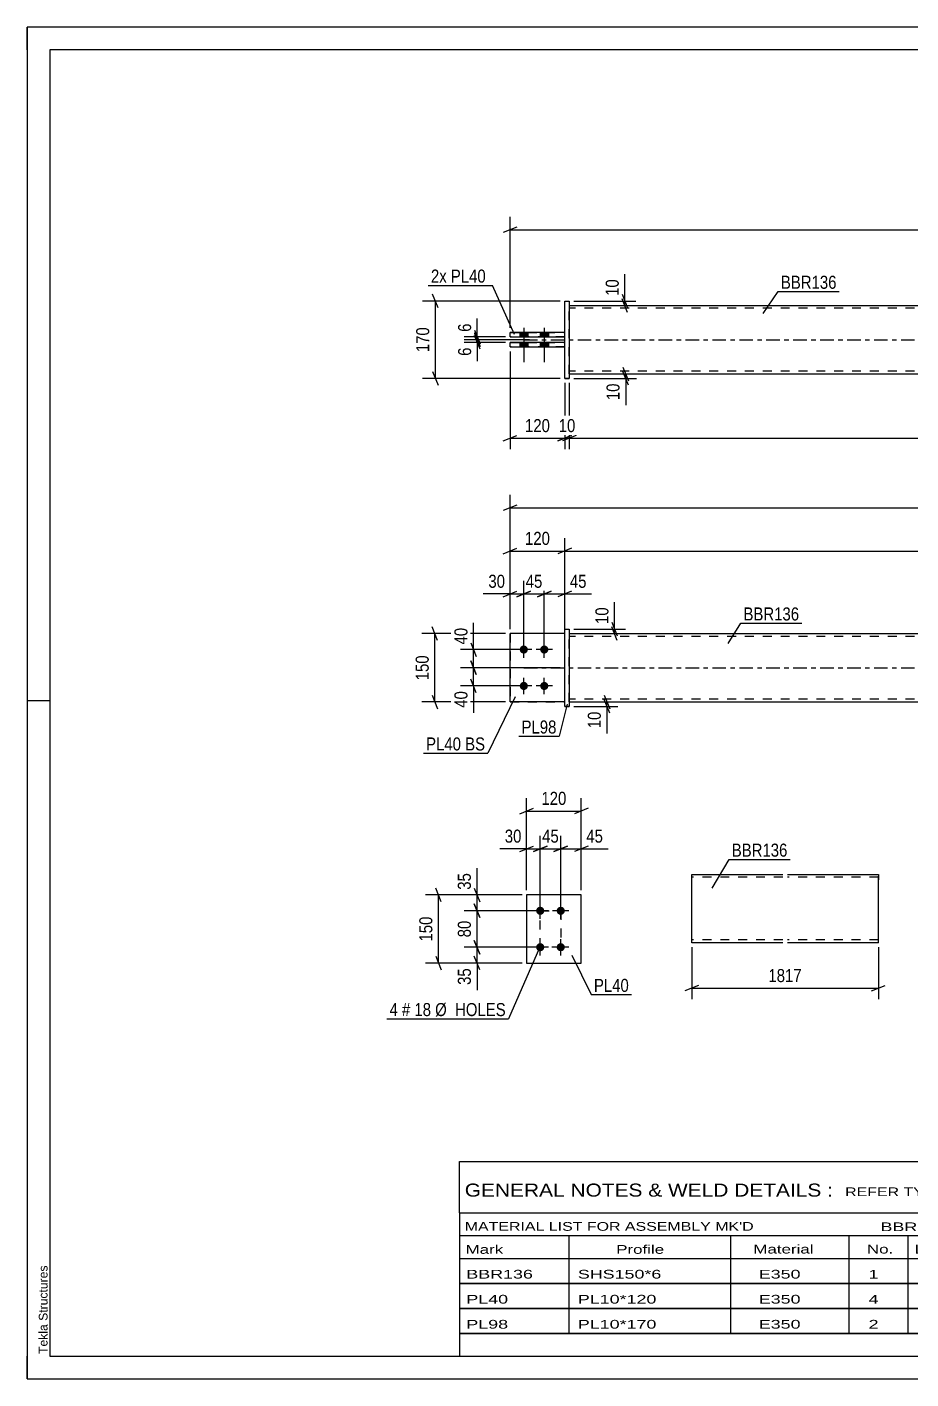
# Model space of a CAD drawing. Header units: millimetres. Extents: x 0 to 420, y 0 to 297.
# Drawn here: x 0 to 194.2, y 0 to 297 of the extents above; entities that cross this region are included whole.
import ezdxf

# ---------------------------------------------------------------- set-up
doc = ezdxf.new("R2010")
doc.units = ezdxf.units.MM
doc.linetypes.add('DXK_LINE_DOT2', pattern=[3.9198, 1.9599, -1.9599])
doc.linetypes.add('DXK_LINE_DOT3', pattern=[5.9187, 2.979, -0.9799, 0.9799, -0.9799])
doc.styles.add('Arial', font='ARIAL.TTF', dxfattribs={"height": 0.2})
doc.styles.add('Arial Narrow', font='ARIALN.TTF', dxfattribs={"height": 0.2})

# ---------------------------------------------------------------- blocks, each defined once
blk = doc.blocks.new('Unknown-580605734-1163')
at = {"color": 5, "linetype": 'Continuous'}
for p, q in [((420, 297), (0, 297)), ((0, 297), (0, 0)), ((0, 292), (0, 297)), ((415, 292), (5, 292)), ((5, 292), (5, 5)), ((5, 149), (0, 149)), ((0, 0), (0, 5)), ((5, 5), (415, 5)), ((0, 0), (420, 0))]:
    blk.add_line(p, q, dxfattribs=at)
at = {"color": 174, "linetype": 'Continuous', "style": 'Arial'}
blk.add_text('Tekla Structures', height=1.9102, rotation=90, dxfattribs=at).set_placement((4.5, 5.5))
blk = doc.blocks.new('Part-580605734-1818 - 1791')
at = {"color": 2, "linetype": 'Continuous'}
for p, q in [((118.12, 164.74), (119.12, 164.74)), ((118.12, 147.74), (118.12, 164.74)), ((119.12, 164.74), (119.12, 164.74)), ((119.12, 164.74), (119.12, 147.74)), ((118.12, 147.74), (119.12, 147.74))]:
    blk.add_line(p, q, dxfattribs=at)
at = {"color": 7, "linetype": 'DXK_LINE_DOT2'}
for p, q in [((118.12, 164.74), (119.12, 164.74)), ((119.12, 147.74), (118.12, 147.74)), ((118.12, 147.74), (118.12, 147.74)), ((119.12, 147.74), (119.12, 147.74))]:
    blk.add_line(p, q, dxfattribs=at)
blk = doc.blocks.new('Part-580605734-1808 - 1791')
at = {"color": 2, "linetype": 'Continuous'}
for p, q in [((118.12, 163.74), (106.12, 163.74)), ((106.12, 148.74), (106.12, 163.74)), ((118.12, 148.74), (106.12, 148.74))]:
    blk.add_line(p, q, dxfattribs=at)
at = {"color": 7, "linetype": 'DXK_LINE_DOT2'}
blk.add_line((118.12, 148.74), (118.12, 163.74), dxfattribs=at)
blk = doc.blocks.new('Part-580605734-1813 - 1791')
at = {"color": 7, "linetype": 'DXK_LINE_DOT2'}
for p, q in [((118.12, 163.74), (106.12, 163.74)), ((106.12, 163.74), (106.12, 148.74)), ((118.12, 148.74), (118.12, 163.74)), ((106.12, 148.74), (118.12, 148.74))]:
    blk.add_line(p, q, dxfattribs=at)
blk = doc.blocks.new('Part-580605734-1828 - 1791')
at = {"color": 2, "linetype": 'Continuous'}
for p, q in [((119.12, 163.74), (300.78, 163.74)), ((119.12, 148.74), (300.78, 148.74))]:
    blk.add_line(p, q, dxfattribs=at)
at = {"color": 7, "linetype": 'DXK_LINE_DOT2'}
for p, q in [((119.12, 148.74), (119.12, 163.74)), ((300.78, 148.74), (300.78, 163.74)), ((300.78, 163.14), (119.12, 163.14)), ((300.78, 149.34), (119.12, 149.34))]:
    blk.add_line(p, q, dxfattribs=at)
at = {"color": 7, "linetype": 'DXK_LINE_DOT3'}
blk.add_line((109.12, 156.24), (310.78, 156.24), dxfattribs=at)
blk = doc.blocks.new('Bolt-580605734-1840 - 1791')
at = {"linetype": 'Continuous'}
for points in [[(109.12, 159.34, -1), (109.12, 161.14, -1)], [(113.62, 159.34, -1), (113.62, 161.14, -1)], [(109.12, 151.34, -1), (109.12, 153.14, -1)], [(113.62, 151.34, -1), (113.62, 153.14, -1)]]:
    blk.add_hatch(color=1, dxfattribs=at).paths.add_polyline_path(points)
at = {"color": 1, "linetype": 'Continuous'}
for p, q in [((109.12, 158.44), (109.12, 162.04)), ((113.62, 158.44), (113.62, 162.04)), ((110.92, 160.24), (107.32, 160.24)), ((115.42, 160.24), (111.82, 160.24)), ((110.92, 152.24), (107.32, 152.24)), ((109.12, 150.44), (109.12, 154.04)), ((115.42, 152.24), (111.82, 152.24)), ((113.62, 150.44), (113.62, 154.04))]:
    blk.add_line(p, q, dxfattribs=at)
blk = doc.blocks.new('Bolt-580605734-2132 - 2128')
at = {"linetype": 'Continuous'}
for points in [[(108.22, 228.91), (110.02, 228.91), (110.02, 229.91), (108.22, 229.91)], [(108.22, 228.91), (110.02, 228.91), (110.02, 229.91), (108.22, 229.91)], [(112.72, 228.91), (114.52, 228.91), (114.52, 229.91), (112.72, 229.91)], [(112.72, 228.91), (114.52, 228.91), (114.52, 229.91), (112.72, 229.91)], [(108.22, 226.71), (110.02, 226.71), (110.02, 227.71), (108.22, 227.71)], [(108.22, 226.71), (110.02, 226.71), (110.02, 227.71), (108.22, 227.71)], [(112.72, 226.71), (114.52, 226.71), (114.52, 227.71), (112.72, 227.71)], [(112.72, 226.71), (114.52, 226.71), (114.52, 227.71), (112.72, 227.71)]]:
    blk.add_hatch(color=1, dxfattribs=at).paths.add_polyline_path(points)
at = {"color": 1, "linetype": 'Continuous'}
for p, q in [((108.22, 229.91), (108.22, 228.91)), ((108.22, 229.91), (108.22, 228.91)), ((109.12, 230.91), (109.12, 223.41)), ((109.12, 230.91), (109.12, 223.41)), ((110.02, 229.91), (110.02, 228.91)), ((110.02, 229.91), (110.02, 228.91)), ((112.72, 229.91), (112.72, 228.91)), ((112.72, 229.91), (112.72, 228.91)), ((113.62, 230.91), (113.62, 223.41)), ((113.62, 230.91), (113.62, 223.41)), ((114.52, 229.91), (114.52, 228.91)), ((114.52, 229.91), (114.52, 228.91)), ((108.22, 227.71), (108.22, 226.71)), ((108.22, 227.71), (108.22, 226.71)), ((110.02, 227.71), (110.02, 226.71)), ((110.02, 227.71), (110.02, 226.71)), ((112.72, 227.71), (112.72, 226.71)), ((112.72, 227.71), (112.72, 226.71)), ((114.52, 227.71), (114.52, 226.71)), ((114.52, 227.71), (114.52, 226.71))]:
    blk.add_line(p, q, dxfattribs=at)
blk = doc.blocks.new('Part-580605734-2149 - 2128')
at = {"color": 2, "linetype": 'Continuous'}
for p, q in [((118.12, 229.91), (106.12, 229.91)), ((106.12, 228.91), (106.12, 229.91)), ((106.12, 228.91), (118.12, 228.91)), ((106.12, 228.91), (106.12, 228.91))]:
    blk.add_line(p, q, dxfattribs=at)
at = {"color": 7, "linetype": 'DXK_LINE_DOT2'}
for p, q in [((106.12, 229.91), (118.12, 229.91)), ((118.12, 228.91), (106.12, 228.91)), ((118.12, 228.91), (118.12, 229.91))]:
    blk.add_line(p, q, dxfattribs=at)
blk = doc.blocks.new('Part-580605734-2138 - 2128')
at = {"color": 2, "linetype": 'Continuous'}
for p, q in [((119.12, 235.81), (300.78, 235.81)), ((119.12, 220.81), (300.78, 220.81))]:
    blk.add_line(p, q, dxfattribs=at)
at = {"color": 7, "linetype": 'DXK_LINE_DOT2'}
for p, q in [((119.12, 220.81), (119.12, 235.81)), ((300.78, 235.21), (119.12, 235.21)), ((300.78, 235.81), (300.78, 220.81)), ((300.78, 221.41), (119.12, 221.41))]:
    blk.add_line(p, q, dxfattribs=at)
at = {"color": 7, "linetype": 'DXK_LINE_DOT3'}
blk.add_line((109.12, 228.31), (310.78, 228.31), dxfattribs=at)
blk = doc.blocks.new('Part-580605734-2144 - 2128')
at = {"color": 2, "linetype": 'Continuous'}
for p, q in [((118.12, 227.71), (106.12, 227.71)), ((106.12, 226.71), (106.12, 227.71)), ((106.12, 226.71), (118.12, 226.71)), ((106.12, 226.71), (106.12, 226.71))]:
    blk.add_line(p, q, dxfattribs=at)
at = {"color": 7, "linetype": 'DXK_LINE_DOT2'}
for p, q in [((106.12, 227.71), (118.12, 227.71)), ((118.12, 226.71), (106.12, 226.71)), ((118.12, 226.71), (118.12, 227.71))]:
    blk.add_line(p, q, dxfattribs=at)
blk = doc.blocks.new('Part-580605734-2150 - 2128')
at = {"color": 2, "linetype": 'Continuous'}
for p, q in [((118.12, 236.81), (119.12, 236.81)), ((118.12, 219.81), (118.12, 236.81)), ((119.12, 236.81), (119.12, 236.81)), ((119.12, 236.81), (119.12, 219.81)), ((119.12, 219.81), (118.12, 219.81)), ((118.12, 219.81), (118.12, 219.81))]:
    blk.add_line(p, q, dxfattribs=at)
at = {"color": 7, "linetype": 'DXK_LINE_DOT2'}
for p, q in [((118.12, 236.81), (119.12, 236.81)), ((118.12, 219.81), (119.12, 219.81)), ((118.12, 219.81), (118.12, 219.81))]:
    blk.add_line(p, q, dxfattribs=at)
blk = doc.blocks.new('Bolt-580605734-1444 - 1410')
at = {"linetype": 'Continuous'}
for points in [[(112.73, 101.95, -1), (112.73, 103.75, -1)], [(117.23, 101.95, -1), (117.23, 103.75, -1)], [(112.73, 93.95, -1), (112.73, 95.75, -1)], [(117.23, 93.95, -1), (117.23, 95.75, -1)]]:
    blk.add_hatch(color=1, dxfattribs=at).paths.add_polyline_path(points)
at = {"color": 1, "linetype": 'Continuous'}
for p, q in [((112.73, 101.05), (112.73, 104.65)), ((117.23, 101.05), (117.23, 104.65)), ((114.53, 102.85), (110.93, 102.85)), ((119.03, 102.85), (115.43, 102.85)), ((112.73, 93.05), (112.73, 96.65)), ((117.23, 93.05), (117.23, 96.65)), ((114.53, 94.85), (110.93, 94.85)), ((119.03, 94.85), (115.43, 94.85))]:
    blk.add_line(p, q, dxfattribs=at)
blk = doc.blocks.new('Part-580605734-1459 - 1410')
at = {"color": 2, "linetype": 'Continuous'}
for p, q in [((121.73, 106.35), (109.73, 106.35)), ((109.73, 106.35), (109.73, 91.35)), ((121.73, 91.35), (121.73, 106.35)), ((109.73, 91.35), (121.73, 91.35))]:
    blk.add_line(p, q, dxfattribs=at)
blk = doc.blocks.new('Part-580605734-1275 - 1255')
at = {"color": 2, "linetype": 'Continuous'}
for p, q in [((146.01, 95.93), (146.01, 110.84)), ((146.01, 110.84), (166.01, 110.84)), ((167.01, 110.84), (187.01, 110.84)), ((187.01, 110.84), (187.01, 110.75)), ((187.01, 110.75), (187.01, 109.64)), ((187.01, 95.84), (187.01, 109.64)), ((146.01, 95.84), (146.01, 95.93)), ((166.01, 95.84), (146.01, 95.84)), ((187.01, 95.84), (167.01, 95.84))]:
    blk.add_line(p, q, dxfattribs=at)
at = {"color": 7, "linetype": 'DXK_LINE_DOT2'}
for p, q in [((166.01, 110.24), (146.01, 110.24)), ((187.01, 110.24), (167.01, 110.24)), ((187.01, 109.64), (187.01, 110.49)), ((146.01, 96.44), (146.01, 96.49)), ((166.01, 96.44), (146.01, 96.44)), ((146.01, 95.84), (146.01, 95.84)), ((187.01, 96.44), (167.01, 96.44)), ((187.01, 96.44), (187.01, 96.49))]:
    blk.add_line(p, q, dxfattribs=at)
blk = doc.blocks.new('Rectangle-580605734-1568 - 1410')
at = {"color": 1, "linetype": 'DXK_LINE_DOT2'}
blk.add_lwpolyline([(112.73, 102.85), (117.23, 102.85), (117.23, 94.85), (112.73, 94.85), (112.73, 102.85)], close=True, dxfattribs=at)
blk = doc.blocks.new('StraightDimension-580605734-2015 - 1791')
at = {"color": 7, "linetype": 'Continuous'}
for p, q in [((113.62, 161.24), (113.62, 175.31)), ((118.12, 164.74), (118.12, 175.31)), ((112.12, 171.86), (115.12, 173.06)), ((113.62, 172.46), (118.12, 172.46)), ((119.62, 173.06), (116.62, 171.86))]:
    blk.add_line(p, q, dxfattribs=at)
at = {"color": 0}
blk.add_wipeout([(123.5, 173.21), (123.5, 177.41), (118.64, 177.41), (118.64, 173.21)], dxfattribs=at)
at = {"color": 7, "linetype": 'Continuous'}
blk.add_line((118.12, 172.46), (124.02, 172.46), dxfattribs=at)
blk.add_line((118.12, 172.46), (124.02, 172.46), dxfattribs=at)
at = {"color": 3, "style": 'Arial Narrow'}
blk.add_text('45', height=2.863, dxfattribs=at).set_placement((119.24, 173.81))
blk = doc.blocks.new('StraightDimension-580605734-1951 - 1791')
at = {"color": 7, "linetype": 'Continuous'}
for p, q in [((118.12, 157.24), (118.12, 184.73)), ((301.78, 164.74), (301.78, 184.73)), ((119.62, 182.48), (116.62, 181.28)), ((118.12, 181.88), (301.78, 181.88)), ((300.28, 181.28), (303.28, 182.48))]:
    blk.add_line(p, q, dxfattribs=at)
at = {"color": 0}
blk.add_wipeout([(214.21, 182.63), (214.21, 186.83), (205.69, 186.83), (205.69, 182.63)], dxfattribs=at)
at = {"color": 3, "style": 'Arial Narrow'}
blk.add_text('1837', height=2.863, dxfattribs=at).set_placement((206.29, 183.23))
blk = doc.blocks.new('StraightDimension-580605734-1936 - 1791')
at = {"color": 7, "linetype": 'Continuous'}
for p, q in [((106.12, 164.74), (106.12, 184.73)), ((118.12, 157.24), (118.12, 184.73)), ((104.62, 181.28), (107.62, 182.48)), ((106.12, 181.88), (118.12, 181.88)), ((119.62, 182.48), (116.62, 181.28))]:
    blk.add_line(p, q, dxfattribs=at)
at = {"color": 0}
blk.add_wipeout([(115.46, 182.63), (115.46, 186.83), (108.78, 186.83), (108.78, 182.63)], dxfattribs=at)
at = {"color": 3, "style": 'Arial Narrow'}
blk.add_text('120', height=2.863, dxfattribs=at).set_placement((109.38, 183.23))
blk = doc.blocks.new('StraightDimension-580605734-1897 - 1791')
at = {"color": 7, "linetype": 'Continuous'}
for p, q in [((106.12, 164.74), (106.12, 194.24)), ((313.78, 164.74), (313.78, 194.24)), ((107.62, 191.99), (104.62, 190.79)), ((106.12, 191.39), (313.78, 191.39)), ((312.28, 190.79), (315.28, 191.99))]:
    blk.add_line(p, q, dxfattribs=at)
at = {"color": 0}
blk.add_wipeout([(214.21, 192.14), (214.21, 196.34), (205.69, 196.34), (205.69, 192.14)], dxfattribs=at)
at = {"color": 3, "style": 'Arial Narrow'}
blk.add_text('2077', height=2.863, dxfattribs=at).set_placement((206.29, 192.74))
blk = doc.blocks.new('StraightDimension-580605734-2032 - 1791')
at = {"color": 7, "linetype": 'Continuous'}
for p, q in [((105.12, 163.74), (86.73, 163.74)), ((90.18, 162.24), (88.98, 165.24)), ((89.58, 148.74), (89.58, 163.74)), ((105.12, 148.74), (86.73, 148.74)), ((88.98, 150.24), (90.18, 147.24))]:
    blk.add_line(p, q, dxfattribs=at)
at = {"color": 0}
blk.add_wipeout([(88.83, 159.58), (84.63, 159.58), (84.63, 152.89), (88.83, 152.89)], dxfattribs=at)
at = {"color": 3, "style": 'Arial Narrow'}
blk.add_text('150', height=2.863, rotation=90.0002, dxfattribs=at).set_placement((88.23, 153.49))
blk = doc.blocks.new('StraightDimension-580605734-2002 - 1791')
at = {"color": 7, "linetype": 'Continuous'}
for p, q in [((109.12, 161.24), (109.12, 175.31)), ((113.62, 161.24), (113.62, 175.31)), ((107.62, 171.86), (110.62, 173.06)), ((109.12, 172.46), (113.62, 172.46)), ((115.12, 173.06), (112.12, 171.86))]:
    blk.add_line(p, q, dxfattribs=at)
at = {"color": 0}
blk.add_wipeout([(113.8, 173.21), (113.8, 177.41), (108.94, 177.41), (108.94, 173.21)], dxfattribs=at)
at = {"color": 3, "style": 'Arial Narrow'}
blk.add_text('45', height=2.863, dxfattribs=at).set_placement((109.54, 173.81))
blk = doc.blocks.new('StraightDimension-580605734-2052 - 1791')
at = {"color": 7, "linetype": 'Continuous'}
for p, q in [((97.49, 157.74), (98.69, 154.74)), ((117.12, 156.24), (95.24, 156.24)), ((98.09, 152.24), (98.09, 156.24)), ((108.12, 152.24), (95.24, 152.24)), ((98.69, 150.74), (97.49, 153.74))]:
    blk.add_line(p, q, dxfattribs=at)
at = {"color": 0}
blk.add_wipeout([(97.34, 151.71), (93.14, 151.71), (93.14, 146.85), (97.34, 146.85)], dxfattribs=at)
at = {"color": 7, "linetype": 'Continuous'}
blk.add_line((98.09, 152.24), (98.09, 146.33), dxfattribs=at)
blk.add_line((98.09, 152.24), (98.09, 146.33), dxfattribs=at)
at = {"color": 3, "style": 'Arial Narrow'}
blk.add_text('40', height=2.863, rotation=90.0002, dxfattribs=at).set_placement((96.74, 147.45))
blk = doc.blocks.new('StraightDimension-580605734-1842 - 1791')
at = {"color": 7, "linetype": 'Continuous'}
for p, q in [((120.12, 164.74), (131.46, 164.74)), ((120.12, 163.74), (131.46, 163.74)), ((128.46, 166.24), (129.66, 163.24)), ((129.66, 162.24), (128.46, 165.24)), ((129.06, 163.74), (129.06, 164.74))]:
    blk.add_line(p, q, dxfattribs=at)
at = {"color": 0}
blk.add_wipeout([(128.31, 170.12), (124.11, 170.12), (124.11, 165.26), (128.31, 165.26)], dxfattribs=at)
at = {"color": 7, "linetype": 'Continuous'}
blk.add_line((129.06, 164.74), (129.06, 170.64), dxfattribs=at)
blk.add_line((129.06, 164.74), (129.06, 170.64), dxfattribs=at)
at = {"color": 3, "style": 'Arial Narrow'}
blk.add_text('10', height=2.863, rotation=90.0002, dxfattribs=at).set_placement((127.71, 165.86))
blk = doc.blocks.new('StraightDimension-580605734-2071 - 1791')
at = {"color": 7, "linetype": 'Continuous'}
for p, q in [((120.12, 148.74), (129.79, 148.74)), ((126.79, 150.24), (127.99, 147.24)), ((127.99, 146.24), (126.79, 149.24)), ((127.39, 147.74), (127.39, 148.74)), ((120.12, 147.74), (129.79, 147.74))]:
    blk.add_line(p, q, dxfattribs=at)
at = {"color": 0}
blk.add_wipeout([(126.64, 147.21), (122.44, 147.21), (122.44, 142.35), (126.64, 142.35)], dxfattribs=at)
at = {"color": 7, "linetype": 'Continuous'}
blk.add_line((127.39, 147.74), (127.39, 141.83), dxfattribs=at)
blk.add_line((127.39, 147.74), (127.39, 141.83), dxfattribs=at)
at = {"color": 3, "style": 'Arial Narrow'}
blk.add_text('10', height=2.863, rotation=90.0002, dxfattribs=at).set_placement((126.04, 142.95))
blk = doc.blocks.new('StraightDimension-580605734-1986 - 1791')
at = {"color": 7, "linetype": 'Continuous'}
for p, q in [((106.12, 164.74), (106.12, 175.31)), ((109.12, 161.24), (109.12, 175.31)), ((104.62, 171.86), (107.62, 173.06)), ((106.12, 172.46), (109.12, 172.46)), ((110.62, 173.06), (107.62, 171.86))]:
    blk.add_line(p, q, dxfattribs=at)
at = {"color": 0}
blk.add_wipeout([(105.59, 173.21), (105.59, 177.41), (100.74, 177.41), (100.74, 173.21)], dxfattribs=at)
at = {"color": 7, "linetype": 'Continuous'}
blk.add_line((106.12, 172.46), (100.21, 172.46), dxfattribs=at)
blk.add_line((106.12, 172.46), (100.21, 172.46), dxfattribs=at)
at = {"color": 3, "style": 'Arial Narrow'}
blk.add_text('30', height=2.863, dxfattribs=at).set_placement((101.34, 173.81))
blk = doc.blocks.new('StraightDimension-580605734-2061 - 1791')
at = {"color": 7, "linetype": 'Continuous'}
for p, q in [((97.49, 161.74), (98.69, 158.74)), ((108.12, 160.24), (95.24, 160.24)), ((98.69, 154.74), (97.49, 157.74)), ((98.09, 156.24), (98.09, 160.24)), ((117.12, 156.24), (95.24, 156.24))]:
    blk.add_line(p, q, dxfattribs=at)
at = {"color": 0}
blk.add_wipeout([(97.34, 165.62), (93.14, 165.62), (93.14, 160.76), (97.34, 160.76)], dxfattribs=at)
at = {"color": 7, "linetype": 'Continuous'}
blk.add_line((98.09, 160.24), (98.09, 166.14), dxfattribs=at)
blk.add_line((98.09, 160.24), (98.09, 166.14), dxfattribs=at)
at = {"color": 3, "style": 'Arial Narrow'}
blk.add_text('40', height=2.863, rotation=90.0002, dxfattribs=at).set_placement((96.74, 161.36))
blk = doc.blocks.new('StraightDimension-580605734-2196 - 2128')
at = {"color": 7, "linetype": 'Continuous'}
for p, q in [((119.12, 218.81), (119.12, 204.26)), ((300.78, 218.81), (300.78, 204.26)), ((120.62, 207.26), (117.62, 206.06)), ((119.12, 206.66), (300.78, 206.66)), ((299.28, 206.06), (302.28, 207.26))]:
    blk.add_line(p, q, dxfattribs=at)
at = {"color": 0}
blk.add_wipeout([(214.21, 207.41), (214.21, 211.61), (205.69, 211.61), (205.69, 207.41)], dxfattribs=at)
at = {"color": 3, "style": 'Arial Narrow'}
blk.add_text('1817', height=2.863, dxfattribs=at).set_placement((206.29, 208.01))
blk = doc.blocks.new('StraightDimension-580605734-2213 - 2128')
at = {"color": 7, "linetype": 'Continuous'}
for p, q in [((106.12, 225.71), (106.12, 204.26)), ((118.12, 218.81), (118.12, 204.26)), ((104.62, 206.06), (107.62, 207.26)), ((106.12, 206.66), (118.12, 206.66)), ((119.62, 207.26), (116.62, 206.06))]:
    blk.add_line(p, q, dxfattribs=at)
at = {"color": 0}
blk.add_wipeout([(115.46, 207.41), (115.46, 211.61), (108.78, 211.61), (108.78, 207.41)], dxfattribs=at)
at = {"color": 3, "style": 'Arial Narrow'}
blk.add_text('120', height=2.863, dxfattribs=at).set_placement((109.38, 208.01))
blk = doc.blocks.new('StraightDimension-580605734-2162 - 2128')
at = {"color": 7, "linetype": 'Continuous'}
for p, q in [((120.12, 220.81), (133.9, 220.81)), ((120.12, 219.81), (133.9, 219.81)), ((130.9, 222.31), (132.1, 219.31)), ((132.1, 218.31), (130.9, 221.31)), ((131.5, 219.81), (131.5, 220.81))]:
    blk.add_line(p, q, dxfattribs=at)
at = {"color": 0}
blk.add_wipeout([(130.75, 219.29), (126.55, 219.29), (126.55, 214.43), (130.75, 214.43)], dxfattribs=at)
at = {"color": 7, "linetype": 'Continuous'}
blk.add_line((131.5, 219.81), (131.5, 213.9), dxfattribs=at)
blk.add_line((131.5, 219.81), (131.5, 213.9), dxfattribs=at)
at = {"color": 3, "style": 'Arial Narrow'}
blk.add_text('10', height=2.863, rotation=90.0002, dxfattribs=at).set_placement((130.15, 215.03))
blk = doc.blocks.new('StraightDimension-580605734-2172 - 2128')
at = {"color": 7, "linetype": 'Continuous'}
for p, q in [((90.29, 235.31), (89.09, 238.31)), ((117.12, 236.81), (86.84, 236.81)), ((89.69, 219.81), (89.69, 236.81)), ((117.12, 219.81), (86.84, 219.81)), ((89.09, 221.31), (90.29, 218.31))]:
    blk.add_line(p, q, dxfattribs=at)
at = {"color": 0}
blk.add_wipeout([(88.94, 231.65), (84.74, 231.65), (84.74, 224.97), (88.94, 224.97)], dxfattribs=at)
at = {"color": 3, "style": 'Arial Narrow'}
blk.add_text('170', height=2.863, rotation=90.0002, dxfattribs=at).set_placement((88.34, 225.57))
blk = doc.blocks.new('StraightDimension-580605734-2185 - 2128')
at = {"color": 7, "linetype": 'Continuous'}
for p, q in [((107.62, 253.03), (104.62, 251.83)), ((106.12, 230.91), (106.12, 255.28)), ((312.28, 251.83), (315.28, 253.03)), ((313.78, 230.91), (313.78, 255.28)), ((106.12, 252.43), (313.78, 252.43))]:
    blk.add_line(p, q, dxfattribs=at)
at = {"color": 0}
blk.add_wipeout([(214.21, 253.18), (214.21, 257.38), (205.69, 257.38), (205.69, 253.18)], dxfattribs=at)
at = {"color": 3, "style": 'Arial Narrow'}
blk.add_text('2077', height=2.863, dxfattribs=at).set_placement((206.29, 253.78))
blk = doc.blocks.new('StraightDimension-580605734-2204 - 2128')
at = {"color": 7, "linetype": 'Continuous'}
for p, q in [((118.12, 218.81), (118.12, 204.26)), ((119.12, 218.81), (119.12, 204.26)), ((116.62, 206.06), (119.62, 207.26)), ((120.62, 207.26), (117.62, 206.06)), ((118.12, 206.66), (119.12, 206.66))]:
    blk.add_line(p, q, dxfattribs=at)
at = {"color": 0}
blk.add_wipeout([(121.05, 207.41), (121.05, 211.61), (116.19, 211.61), (116.19, 207.41)], dxfattribs=at)
at = {"color": 3, "style": 'Arial Narrow'}
blk.add_text('10', height=2.863, dxfattribs=at).set_placement((116.79, 208.01))
blk = doc.blocks.new('StraightDimension-580605734-2253 - 2128')
at = {"color": 7, "linetype": 'Continuous'}
for p, q in [((130.72, 238.31), (131.92, 235.31)), ((120.12, 236.81), (133.72, 236.81)), ((120.12, 235.81), (133.72, 235.81)), ((131.92, 234.31), (130.72, 237.31)), ((131.32, 235.81), (131.32, 236.81))]:
    blk.add_line(p, q, dxfattribs=at)
at = {"color": 0}
blk.add_wipeout([(130.57, 242.19), (126.37, 242.19), (126.37, 237.34), (130.57, 237.34)], dxfattribs=at)
at = {"color": 7, "linetype": 'Continuous'}
blk.add_line((131.32, 236.81), (131.32, 242.72), dxfattribs=at)
blk.add_line((131.32, 236.81), (131.32, 242.72), dxfattribs=at)
at = {"color": 3, "style": 'Arial Narrow'}
blk.add_text('10', height=2.863, rotation=90.0002, dxfattribs=at).set_placement((129.97, 237.94))
blk = doc.blocks.new('StraightDimension-580605734-2293 - 2128')
at = {"color": 7, "linetype": 'Continuous'}
for p, q in [((105.12, 228.91), (96.05, 228.91)), ((98.3, 230.41), (99.5, 227.41)), ((99.5, 226.81), (98.3, 229.81)), ((98.9, 228.31), (98.9, 228.91)), ((110.37, 228.31), (96.05, 228.31))]:
    blk.add_line(p, q, dxfattribs=at)
at = {"color": 0}
blk.add_wipeout([(98.15, 232.46), (93.95, 232.46), (93.95, 229.44), (98.15, 229.44)], dxfattribs=at)
at = {"color": 7, "linetype": 'Continuous'}
blk.add_line((98.9, 228.91), (98.9, 232.99), dxfattribs=at)
blk.add_line((98.9, 228.91), (98.9, 232.99), dxfattribs=at)
at = {"color": 3, "style": 'Arial Narrow'}
blk.add_text('6', height=2.86, rotation=90.0002, dxfattribs=at).set_placement((97.55, 230.04))
blk = doc.blocks.new('StraightDimension-580605734-2303 - 2128')
at = {"color": 7, "linetype": 'Continuous'}
for p, q in [((98.3, 229.81), (99.5, 226.81)), ((99.5, 226.21), (98.3, 229.21)), ((110.37, 228.31), (96.05, 228.31)), ((105.12, 227.71), (96.05, 227.71)), ((98.9, 227.71), (98.9, 228.31))]:
    blk.add_line(p, q, dxfattribs=at)
at = {"color": 0}
blk.add_wipeout([(98.15, 227.19), (93.95, 227.19), (93.95, 224.16), (98.15, 224.16)], dxfattribs=at)
at = {"color": 7, "linetype": 'Continuous'}
blk.add_line((98.9, 227.71), (98.9, 223.63), dxfattribs=at)
blk.add_line((98.9, 227.71), (98.9, 223.63), dxfattribs=at)
at = {"color": 3, "style": 'Arial Narrow'}
blk.add_text('6', height=2.86, rotation=90.0002, dxfattribs=at).set_placement((97.55, 224.76))
blk = doc.blocks.new('StraightDimension-580605734-1491 - 1410')
at = {"color": 7, "linetype": 'Continuous'}
for p, q in [((112.73, 103.85), (112.73, 119.32)), ((117.23, 103.85), (117.23, 119.32)), ((111.23, 115.87), (114.23, 117.07)), ((112.73, 116.47), (117.23, 116.47)), ((118.73, 117.07), (115.73, 115.87))]:
    blk.add_line(p, q, dxfattribs=at)
at = {"color": 0}
blk.add_wipeout([(117.41, 117.22), (117.41, 121.42), (112.55, 121.42), (112.55, 117.22)], dxfattribs=at)
at = {"color": 3, "style": 'Arial Narrow'}
blk.add_text('45', height=2.863, dxfattribs=at).set_placement((113.15, 117.82))
blk = doc.blocks.new('StraightDimension-580605734-1461 - 1410')
at = {"color": 7, "linetype": 'Continuous'}
for p, q in [((108.23, 124.17), (111.23, 125.37)), ((109.73, 107.35), (109.73, 127.62)), ((109.73, 124.77), (121.73, 124.77)), ((123.23, 125.37), (120.23, 124.17)), ((121.73, 107.35), (121.73, 127.62))]:
    blk.add_line(p, q, dxfattribs=at)
at = {"color": 0}
blk.add_wipeout([(119.07, 125.52), (119.07, 129.72), (112.39, 129.72), (112.39, 125.52)], dxfattribs=at)
at = {"color": 3, "style": 'Arial Narrow'}
blk.add_text('120', height=2.863, dxfattribs=at).set_placement((112.99, 126.12))
blk = doc.blocks.new('StraightDimension-580605734-1478 - 1410')
at = {"color": 7, "linetype": 'Continuous'}
for p, q in [((117.23, 103.85), (117.23, 119.32)), ((121.73, 107.35), (121.73, 119.32)), ((115.73, 115.87), (118.73, 117.07)), ((117.23, 116.47), (121.73, 116.47)), ((123.23, 117.07), (120.23, 115.87))]:
    blk.add_line(p, q, dxfattribs=at)
at = {"color": 0}
blk.add_wipeout([(127.11, 117.22), (127.11, 121.42), (122.25, 121.42), (122.25, 117.22)], dxfattribs=at)
at = {"color": 7, "linetype": 'Continuous'}
blk.add_line((121.73, 116.47), (127.63, 116.47), dxfattribs=at)
blk.add_line((121.73, 116.47), (127.63, 116.47), dxfattribs=at)
at = {"color": 3, "style": 'Arial Narrow'}
blk.add_text('45', height=2.863, dxfattribs=at).set_placement((122.85, 117.82))
blk = doc.blocks.new('StraightDimension-580605734-1501 - 1410')
at = {"color": 7, "linetype": 'Continuous'}
for p, q in [((109.73, 107.35), (109.73, 119.32)), ((112.73, 103.85), (112.73, 119.32)), ((108.23, 115.87), (111.23, 117.07)), ((109.73, 116.47), (112.73, 116.47)), ((114.23, 117.07), (111.23, 115.87))]:
    blk.add_line(p, q, dxfattribs=at)
at = {"color": 0}
blk.add_wipeout([(109.2, 117.22), (109.2, 121.42), (104.35, 121.42), (104.35, 117.22)], dxfattribs=at)
at = {"color": 7, "linetype": 'Continuous'}
blk.add_line((109.73, 116.47), (103.82, 116.47), dxfattribs=at)
blk.add_line((109.73, 116.47), (103.82, 116.47), dxfattribs=at)
at = {"color": 3, "style": 'Arial Narrow'}
blk.add_text('30', height=2.863, dxfattribs=at).set_placement((104.95, 117.82))
blk = doc.blocks.new('StraightDimension-580605734-1515 - 1410')
at = {"color": 7, "linetype": 'Continuous'}
for p, q in [((90.98, 104.85), (89.78, 107.85)), ((108.73, 106.35), (87.53, 106.35)), ((90.38, 91.35), (90.38, 106.35)), ((89.78, 92.85), (90.98, 89.85)), ((108.73, 91.35), (87.53, 91.35))]:
    blk.add_line(p, q, dxfattribs=at)
at = {"color": 0}
blk.add_wipeout([(89.63, 102.19), (85.43, 102.19), (85.43, 95.5), (89.63, 95.5)], dxfattribs=at)
at = {"color": 3, "style": 'Arial Narrow'}
blk.add_text('150', height=2.863, rotation=90.0002, dxfattribs=at).set_placement((89.03, 96.1))
blk = doc.blocks.new('StraightDimension-580605734-1532 - 1410')
at = {"color": 7, "linetype": 'Continuous'}
for p, q in [((98.24, 107.85), (99.44, 104.85)), ((108.73, 106.35), (95.99, 106.35)), ((99.44, 101.35), (98.24, 104.35)), ((98.84, 102.85), (98.84, 106.35)), ((111.73, 102.85), (95.99, 102.85))]:
    blk.add_line(p, q, dxfattribs=at)
at = {"color": 0}
blk.add_wipeout([(98.09, 111.73), (93.89, 111.73), (93.89, 106.87), (98.09, 106.87)], dxfattribs=at)
at = {"color": 7, "linetype": 'Continuous'}
blk.add_line((98.84, 106.35), (98.84, 112.25), dxfattribs=at)
blk.add_line((98.84, 106.35), (98.84, 112.25), dxfattribs=at)
at = {"color": 3, "style": 'Arial Narrow'}
blk.add_text('35', height=2.863, rotation=90.0002, dxfattribs=at).set_placement((97.49, 107.47))
blk = doc.blocks.new('StraightDimension-580605734-1545 - 1410')
at = {"color": 7, "linetype": 'Continuous'}
for p, q in [((98.24, 104.35), (99.44, 101.35)), ((111.73, 102.85), (95.99, 102.85)), ((98.84, 94.85), (98.84, 102.85)), ((99.44, 93.35), (98.24, 96.35)), ((111.73, 94.85), (95.99, 94.85))]:
    blk.add_line(p, q, dxfattribs=at)
at = {"color": 0}
blk.add_wipeout([(98.09, 101.27), (93.89, 101.27), (93.89, 96.42), (98.09, 96.42)], dxfattribs=at)
at = {"color": 3, "style": 'Arial Narrow'}
blk.add_text('80', height=2.863, rotation=90.0002, dxfattribs=at).set_placement((97.49, 97.02))
blk = doc.blocks.new('StraightDimension-580605734-1555 - 1410')
at = {"color": 7, "linetype": 'Continuous'}
for p, q in [((98.24, 96.35), (99.44, 93.35)), ((111.73, 94.85), (95.99, 94.85)), ((99.44, 89.85), (98.24, 92.85)), ((98.84, 91.35), (98.84, 94.85)), ((108.73, 91.35), (95.99, 91.35))]:
    blk.add_line(p, q, dxfattribs=at)
at = {"color": 0}
blk.add_wipeout([(98.09, 90.82), (93.89, 90.82), (93.89, 85.97), (98.09, 85.97)], dxfattribs=at)
at = {"color": 7, "linetype": 'Continuous'}
blk.add_line((98.84, 91.35), (98.84, 85.44), dxfattribs=at)
blk.add_line((98.84, 91.35), (98.84, 85.44), dxfattribs=at)
at = {"color": 3, "style": 'Arial Narrow'}
blk.add_text('35', height=2.863, rotation=90.0002, dxfattribs=at).set_placement((97.49, 86.57))
blk = doc.blocks.new('StraightDimension-580605734-1353 - 1255')
at = {"color": 7, "linetype": 'Continuous'}
for p, q in [((146.01, 94.84), (146.01, 83.44)), ((187.01, 94.84), (187.01, 83.44)), ((147.51, 86.44), (144.51, 85.24)), ((185.51, 85.24), (188.51, 86.44)), ((146.01, 85.84), (187.01, 85.84))]:
    blk.add_line(p, q, dxfattribs=at)
at = {"color": 0}
blk.add_wipeout([(170.76, 86.59), (170.76, 90.79), (162.25, 90.79), (162.25, 86.59)], dxfattribs=at)
at = {"color": 3, "style": 'Arial Narrow'}
blk.add_text('1817', height=2.863, dxfattribs=at).set_placement((162.85, 87.19))
blk = doc.blocks.new('Unknown-580605734-3705')
at = {"color": 7, "linetype": 'Continuous'}
for p, q in [((95, 47.75), (255, 47.75)), ((95, 36.5), (95, 47.75)), ((255, 47.75), (255, 36.5)), ((95, 36.5), (255, 36.5)), ((95, 36.5), (95, 31.5)), ((255, 36.5), (255, 31.5)), ((95, 31.5), (255, 31.5)), ((95, 31.5), (95, 26.5)), ((119, 31.5), (119, 26.5)), ((154.5, 31.5), (154.5, 26.5)), ((180.5, 31.5), (180.5, 26.5)), ((193.5, 31.5), (193.5, 26.5)), ((211, 31.5), (211, 26.5)), ((233, 31.5), (233, 26.5)), ((255, 31.5), (255, 26.5)), ((95, 26.5), (255, 26.5)), ((95, 26.45), (95, 21.05)), ((95, 26.45), (255, 26.45)), ((119, 26.5), (119, 21)), ((154.5, 26.5), (154.5, 21)), ((180.5, 26.5), (180.5, 21)), ((193.5, 26.5), (193.5, 21)), ((211, 26.5), (211, 21)), ((233, 26.5), (233, 21)), ((255, 26.45), (255, 21.05)), ((95, 21.05), (255, 21.05)), ((95, 20.95), (95, 15.55)), ((95, 20.95), (255, 20.95)), ((119, 21), (119, 15.5)), ((154.5, 21), (154.5, 15.5)), ((180.5, 21), (180.5, 15.5)), ((193.5, 21), (193.5, 15.5)), ((211, 21), (211, 15.5)), ((233, 21), (233, 15.5)), ((255, 20.95), (255, 15.55)), ((95, 15.55), (255, 15.55)), ((95, 15.45), (95, 10.05)), ((95, 15.45), (255, 15.45)), ((119, 15.5), (119, 10)), ((154.5, 15.5), (154.5, 10)), ((180.5, 15.5), (180.5, 10)), ((193.5, 15.5), (193.5, 10)), ((211, 15.5), (211, 10)), ((233, 15.5), (233, 10)), ((255, 15.45), (255, 10.05)), ((95, 10.05), (255, 10.05)), ((95, 10), (255, 10)), ((95, 10), (95, 5)), ((211, 10), (211, 5)), ((233, 10), (233, 5)), ((255, 10), (255, 5)), ((95, 5), (255, 5))]:
    blk.add_line(p, q, dxfattribs=at)
at = {"color": 7, "style": 'Arial Narrow'}
for s, height, width, p in [('GENERAL NOTES & WELD DETAILS :', 2.8633, 1.4, (96.15, 40.06)), ('REFER TYP DRAWING TYP-01', 1.9089, 1.6, (179.7, 40.16)), ("MATERIAL LIST FOR ASSEMBLY MK'D", 1.9089, 1.6, (96.15, 32.56)), ('BBR136', 1.909, 1.794707, (187.48, 32.47)), ('1', 1.91, 1.794707, (217.08, 32.56)), ('No. Required', 1.9089, 1.6, (226.41, 32.56)), ('Mark', 1.909, 1.7, (96.34, 27.5)), ('Profile', 1.909, 1.7, (129.41, 27.5)), ('Material', 1.909, 1.7, (159.54, 27.56)), ('No.', 1.909, 1.7, (184.5, 27.56)), ('Length', 1.909, 1.7, (195, 27.56)), ('Area', 1.909, 1.7, (217.5, 27.56)), ('Weight', 1.909, 1.7, (237, 27.56))]:
    blk.add_text(s, height=height, dxfattribs=dict(at, width=width)).set_placement(p)
at = {"color": 7, "linetype": 'Continuous', "style": 'Arial Narrow'}
for s, height, width, p in [('BBR136', 1.909, 1.794707, (96.5, 22.06)), ('SHS150*6', 1.909, 1.794707, (121, 22.06)), ('E350', 1.909, 1.794707, (160.74, 22.06)), ('1', 1.91, 1.794707, (184.86, 22.06)), ('1817', 1.909, 1.794707, (197.58, 22.06)), ('1.1', 1.909, 1.794707, (221.32, 22.06)), ('49.3', 1.909, 1.794707, (240.14, 22.06)), ('PL40', 1.909, 1.794707, (96.5, 16.56)), ('PL10*120', 1.909, 1.794707, (121, 16.56)), ('E350', 1.909, 1.794707, (160.74, 16.56)), ('4', 1.91, 1.794707, (184.86, 16.56)), ('150', 1.909, 1.794707, (199.77, 16.56)), ('0.0', 1.909, 1.794707, (221.32, 16.56)), ('5.7', 1.909, 1.794707, (242.33, 16.56)), ('PL98', 1.909, 1.794707, (96.5, 11.06)), ('PL10*170', 1.909, 1.794707, (121, 11.06)), ('E350', 1.909, 1.794707, (160.74, 11.06)), ('2', 1.91, 1.794707, (184.86, 11.06)), ('170', 1.909, 1.794707, (199.77, 11.06)), ('0.1', 1.909, 1.794707, (221.32, 11.06)), ('4.5', 1.909, 1.794707, (242.33, 11.06)), ('Total', 1.909, 1.7, (197.33, 6.5)), ('1.4', 1.909, 1.794707, (220.83, 6.5)), ('59.5', 1.909, 1.794707, (240.14, 6.5))]:
    blk.add_text(s, height=height, dxfattribs=dict(at, width=width)).set_placement(p)
blk = doc.blocks.new('Mark-580605734-1824 - 1791')
at = {"color": 0}
blk.add_wipeout([(169.61, 166.63), (169.61, 169.63), (157.37, 169.63), (157.37, 166.63)], dxfattribs=at)
blk.add_wipeout([(169.61, 166.63), (169.61, 169.63), (157.37, 169.63), (157.37, 166.63)], dxfattribs=at)
at = {"color": 30, "linetype": 'Continuous'}
for p, q in [((154, 161.55), (156.77, 166.03)), ((156.77, 166.03), (170.21, 166.03))]:
    blk.add_line(p, q, dxfattribs=at)
at = {"color": 3, "style": 'Arial Narrow'}
blk.add_text('BBR136', height=2.863, dxfattribs=at).set_placement((157.37, 166.63))
blk = doc.blocks.new('Mark-580605734-1814 - 1791')
at = {"color": 0}
blk.add_wipeout([(116.29, 141.79), (116.29, 144.79), (108.62, 144.79), (108.62, 141.79)], dxfattribs=at)
blk.add_wipeout([(116.29, 141.79), (116.29, 144.79), (108.62, 144.79), (108.62, 141.79)], dxfattribs=at)
at = {"color": 30, "linetype": 'Continuous'}
for p in [(118.65, 148.23), (108.02, 141.19)]:
    blk.add_line(p, (116.89, 141.19), dxfattribs=at)
at = {"color": 3, "style": 'Arial Narrow'}
blk.add_text('PL98', height=2.863, dxfattribs=at).set_placement((108.62, 141.79))
blk = doc.blocks.new('MarkSet-580605734-2119 - 1791')
at = {"color": 0}
blk.add_wipeout([(95.33, 138.07), (95.33, 141.07), (87.66, 141.07), (87.66, 138.07)], dxfattribs=at)
blk.add_wipeout([(95.33, 138.07), (95.33, 141.07), (87.66, 141.07), (87.66, 138.07)], dxfattribs=at)
blk.add_wipeout([(100.62, 138.07), (100.62, 141.07), (96.23, 141.07), (96.23, 138.07)], dxfattribs=at)
blk.add_wipeout([(100.62, 138.07), (100.62, 141.07), (96.23, 141.07), (96.23, 138.07)], dxfattribs=at)
at = {"color": 30, "linetype": 'Continuous'}
for p in [(107.2, 149.86), (87.06, 137.47)]:
    blk.add_line(p, (101.22, 137.47), dxfattribs=at)
at = {"color": 3, "style": 'Arial Narrow'}
for s, p in [('PL40', (87.66, 138.07)), ('BS', (96.23, 138.07))]:
    blk.add_text(s, height=2.863, dxfattribs=at).set_placement(p)
blk = doc.blocks.new('Mark-580605734-2134 - 2128')
at = {"color": 0}
blk.add_wipeout([(177.83, 239.5), (177.83, 242.5), (165.59, 242.5), (165.59, 239.5)], dxfattribs=at)
blk.add_wipeout([(177.83, 239.5), (177.83, 242.5), (165.59, 242.5), (165.59, 239.5)], dxfattribs=at)
at = {"color": 30, "linetype": 'Continuous'}
for p, q in [((161.71, 234.05), (164.99, 238.9)), ((164.99, 238.9), (178.43, 238.9))]:
    blk.add_line(p, q, dxfattribs=at)
at = {"color": 3, "style": 'Arial Narrow'}
blk.add_text('BBR136', height=2.863, dxfattribs=at).set_placement((165.59, 239.5))
blk = doc.blocks.new('MarkSet-580605734-2341 - 2128')
at = {"color": 30, "linetype": 'Continuous'}
blk.add_line((107.08, 229.47), (102.27, 240.25), dxfattribs=at)
at = {"color": 0}
blk.add_wipeout([(92.19, 240.85), (92.19, 243.85), (88.72, 243.85), (88.72, 240.85)], dxfattribs=at)
blk.add_wipeout([(92.19, 240.85), (92.19, 243.85), (88.72, 243.85), (88.72, 240.85)], dxfattribs=at)
blk.add_wipeout([(100.77, 240.85), (100.77, 243.85), (93.09, 243.85), (93.09, 240.85)], dxfattribs=at)
blk.add_wipeout([(100.77, 240.85), (100.77, 243.85), (93.09, 243.85), (93.09, 240.85)], dxfattribs=at)
at = {"color": 30, "linetype": 'Continuous'}
blk.add_line((88.12, 240.25), (102.27, 240.25), dxfattribs=at)
at = {"color": 3, "style": 'Arial Narrow'}
for s, p in [('2x', (88.72, 240.85)), ('PL40', (93.09, 240.85))]:
    blk.add_text(s, height=2.863, dxfattribs=at).set_placement(p)
blk = doc.blocks.new('Mark-580605734-1440 - 1410')
at = {"color": 0}
blk.add_wipeout([(81.46, 79.72), (81.46, 82.72), (79.63, 82.72), (79.63, 79.72)], dxfattribs=at)
blk.add_wipeout([(81.46, 79.72), (81.46, 82.72), (79.63, 82.72), (79.63, 79.72)], dxfattribs=at)
blk.add_wipeout([(84.19, 79.72), (84.19, 82.72), (82.36, 82.72), (82.36, 79.72)], dxfattribs=at)
blk.add_wipeout([(84.19, 79.72), (84.19, 82.72), (82.36, 82.72), (82.36, 79.72)], dxfattribs=at)
at = {"color": 3, "style": 'Arial Narrow'}
blk.add_text('4', height=2.86, dxfattribs=at).set_placement((79.63, 79.72))
at = {"color": 0}
blk.add_wipeout([(88.74, 79.72), (88.74, 82.72), (85.09, 82.72), (85.09, 79.72)], dxfattribs=at)
blk.add_wipeout([(88.74, 79.72), (88.74, 82.72), (85.09, 82.72), (85.09, 79.72)], dxfattribs=at)
at = {"color": 3, "style": 'Arial Narrow'}
blk.add_text('#', height=2.86, dxfattribs=at).set_placement((82.36, 79.72))
at = {"color": 0}
blk.add_wipeout([(105.17, 79.72), (105.17, 82.72), (89.64, 82.72), (89.64, 79.72)], dxfattribs=at)
blk.add_wipeout([(105.17, 79.72), (105.17, 82.72), (89.64, 82.72), (89.64, 79.72)], dxfattribs=at)
at = {"color": 7, "linetype": 'Continuous'}
for p in [(112.56, 94.72), (79.03, 79.12)]:
    blk.add_line(p, (105.77, 79.12), dxfattribs=at)
at = {"color": 3, "style": 'Arial Narrow'}
for s, p in [('18', (85.09, 79.72)), ('Ø  HOLES', (89.64, 79.72))]:
    blk.add_text(s, height=2.863, dxfattribs=at).set_placement(p)
blk = doc.blocks.new('Mark-580605734-1455 - 1410')
at = {"color": 0}
blk.add_wipeout([(132.2, 85.03), (132.2, 88.03), (124.52, 88.03), (124.52, 85.03)], dxfattribs=at)
blk.add_wipeout([(132.2, 85.03), (132.2, 88.03), (124.52, 88.03), (124.52, 85.03)], dxfattribs=at)
at = {"color": 30, "linetype": 'Continuous'}
for p, q in [((119.7, 93.08), (123.92, 84.43)), ((123.92, 84.43), (132.8, 84.43))]:
    blk.add_line(p, q, dxfattribs=at)
at = {"color": 3, "style": 'Arial Narrow'}
blk.add_text('PL40', height=2.863, dxfattribs=at).set_placement((124.52, 85.03))
blk = doc.blocks.new('Mark-580605734-1270 - 1255')
at = {"color": 0}
blk.add_wipeout([(167.04, 114.74), (167.04, 117.74), (154.8, 117.74), (154.8, 114.74)], dxfattribs=at)
blk.add_wipeout([(167.04, 114.74), (167.04, 117.74), (154.8, 117.74), (154.8, 114.74)], dxfattribs=at)
at = {"color": 30, "linetype": 'Continuous'}
for p, q in [((150.48, 107.83), (154.2, 114.14)), ((154.2, 114.14), (167.64, 114.14))]:
    blk.add_line(p, q, dxfattribs=at)
at = {"color": 3, "style": 'Arial Narrow'}
blk.add_text('BBR136', height=2.863, dxfattribs=at).set_placement((154.8, 114.74))

msp = doc.modelspace()

# ---------------------------------------------------------------- block references
for name in ['Unknown-580605734-1163', 'Part-580605734-2138 - 2128', 'Part-580605734-2150 - 2128', 'Part-580605734-2149 - 2128', 'Bolt-580605734-2132 - 2128', 'Part-580605734-2144 - 2128', 'Part-580605734-1808 - 1791', 'Part-580605734-1813 - 1791', 'Part-580605734-1828 - 1791', 'Part-580605734-1818 - 1791', 'Bolt-580605734-1840 - 1791', 'Part-580605734-1275 - 1255', 'Part-580605734-1459 - 1410', 'Bolt-580605734-1444 - 1410', 'Rectangle-580605734-1568 - 1410', 'Unknown-580605734-3705']:
    msp.add_blockref(name, (0, 0))

# ---------------------------------------------------------------- next in the draw order: block references
for name in ['StraightDimension-580605734-2196 - 2128', 'StraightDimension-580605734-2015 - 1791', 'StraightDimension-580605734-2071 - 1791', 'StraightDimension-580605734-1491 - 1410', 'Mark-580605734-1270 - 1255', 'Mark-580605734-1455 - 1410', 'StraightDimension-580605734-1353 - 1255']:
    msp.add_blockref(name, (0, 0))

# ---------------------------------------------------------------- next in the draw order: block references
for name in ['StraightDimension-580605734-2213 - 2128', 'StraightDimension-580605734-1951 - 1791', 'StraightDimension-580605734-1461 - 1410']:
    msp.add_blockref(name, (0, 0))

# ---------------------------------------------------------------- next in the draw order: block references
for name in ['StraightDimension-580605734-2172 - 2128', 'StraightDimension-580605734-2162 - 2128', 'StraightDimension-580605734-1936 - 1791', 'StraightDimension-580605734-1501 - 1410', 'StraightDimension-580605734-1478 - 1410']:
    msp.add_blockref(name, (0, 0))

# ---------------------------------------------------------------- next in the draw order: block references
for name in ['StraightDimension-580605734-2185 - 2128', 'StraightDimension-580605734-2204 - 2128', 'StraightDimension-580605734-1897 - 1791', 'StraightDimension-580605734-1515 - 1410']:
    msp.add_blockref(name, (0, 0))

# ---------------------------------------------------------------- next in the draw order: block references
for name in ['StraightDimension-580605734-2253 - 2128', 'Mark-580605734-2134 - 2128', 'StraightDimension-580605734-2293 - 2128', 'StraightDimension-580605734-2002 - 1791', 'StraightDimension-580605734-1842 - 1791', 'Mark-580605734-1824 - 1791', 'StraightDimension-580605734-2032 - 1791', 'StraightDimension-580605734-1532 - 1410']:
    msp.add_blockref(name, (0, 0))

# ---------------------------------------------------------------- next in the draw order: block references
for name in ['StraightDimension-580605734-2303 - 2128', 'StraightDimension-580605734-1986 - 1791', 'StraightDimension-580605734-2052 - 1791', 'StraightDimension-580605734-1545 - 1410']:
    msp.add_blockref(name, (0, 0))

# ---------------------------------------------------------------- next in the draw order: block references
for name in ['MarkSet-580605734-2341 - 2128', 'StraightDimension-580605734-2061 - 1791', 'Mark-580605734-1814 - 1791', 'StraightDimension-580605734-1555 - 1410']:
    msp.add_blockref(name, (0, 0))

# ---------------------------------------------------------------- next in the draw order: block references
for name in ['MarkSet-580605734-2119 - 1791', 'Mark-580605734-1440 - 1410']:
    msp.add_blockref(name, (0, 0))

doc.saveas('drawing.dxf')
